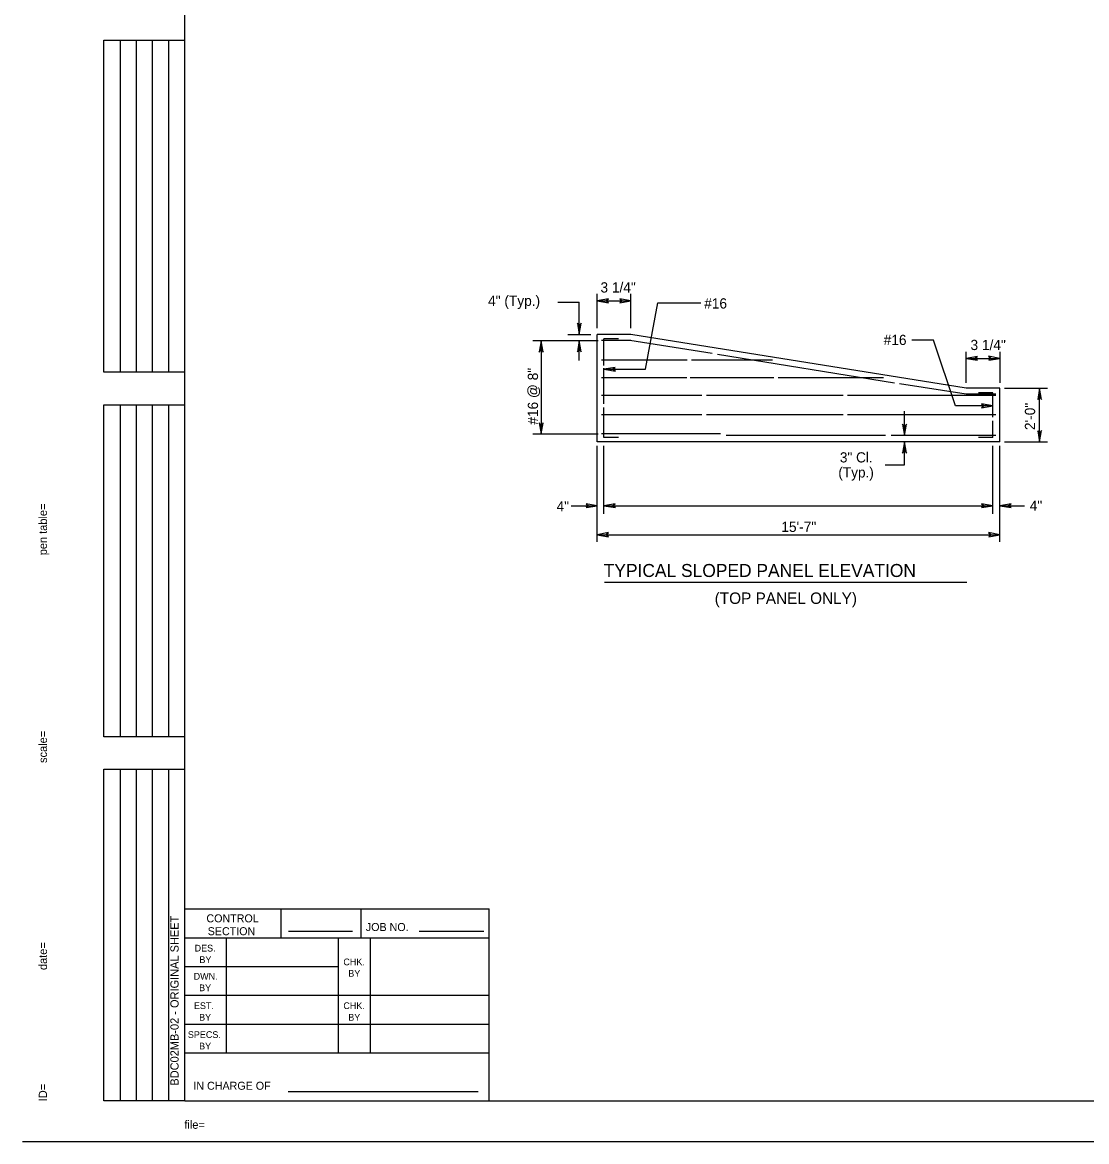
# Model space of a CAD drawing. Extents: x 499999.87 to 500002.82, y 499999.96 to 500001.79.
# Drawn here: x 499999.866 to 500000.957, y 499999.958 to 500001.106 of the extents above; entities that cross this region are included whole.
import ezdxf

# ---------------------------------------------------------------- set-up
doc = ezdxf.new("R2010")
doc.units = 0
for name, color, linetype in [('1', 7, 'Continuous'), ('2', 7, 'Continuous'), ('39', 7, 'Continuous')]:
    doc.layers.add(name, color=color, linetype=linetype)

msp = doc.modelspace()

# ---------------------------------------------------------------- linework, layer by layer
at = {"layer": '1'}
for p, q in [((500000.0331, 500000), (500000.0331, 500001.75)), ((499999.9501, 500000.747), (499999.9501, 500001.0873)), ((499999.9501, 500001.0873), (500000.0331, 500001.0873)), ((499999.9669, 500000.747), (499999.9669, 500001.0873)), ((499999.9833, 500000.747), (499999.9833, 500001.0873)), ((500000, 500000.747), (500000, 500001.0873)), ((500000.0167, 500000.747), (500000.0167, 500001.0873)), ((500000.4154, 500000.8189), (500000.4373, 500000.8189)), ((500000.4557, 500000.8202), (500000.4902, 500000.8202)), ((500000.3898, 500000.7795), (500000.4567, 500000.7795)), ((500000.4255, 500000.7858), (500000.4491, 500000.7858)), ((500000.4557, 500000.6755), (500000.4557, 500000.7858)), ((500000.4902, 500000.7858), (500000.4557, 500000.7858)), ((500000.4902, 500000.7795), (500000.46, 500000.7795)), ((500000.4774, 500000.7812), (500000.4626, 500000.7812)), ((500000.5479, 500000.7592), (500000.46, 500000.7592)), ((500000.6355, 500000.7592), (500000.5522, 500000.7592)), ((500000.834, 500000.7612), (500000.8684, 500000.7612)), ((500000.0331, 500000.747), (499999.9501, 500000.747)), ((500000.5476, 500000.7411), (500000.46, 500000.7411)), ((500000.6368, 500000.7411), (500000.5509, 500000.7411)), ((500000.749, 500000.7411), (500000.6411, 500000.7411)), ((500000.563, 500000.7231), (500000.46, 500000.7231)), ((500000.7077, 500000.7231), (500000.5676, 500000.7231)), ((500000.8642, 500000.7231), (500000.7123, 500000.7231)), ((500000.8684, 500000.7306), (500000.834, 500000.7306)), ((500000.8642, 500000.7244), (500000.834, 500000.7244)), ((500000.8612, 500000.726), (500000.8465, 500000.726)), ((500000.8684, 500000.6755), (500000.8684, 500000.7306)), ((500000.873, 500000.7306), (500000.9173, 500000.7306)), ((499999.9501, 500000.3734), (499999.9501, 500000.7136)), ((499999.9501, 500000.7136), (500000.0331, 500000.7136)), ((499999.9669, 500000.3734), (499999.9669, 500000.7136)), ((499999.9833, 500000.3734), (499999.9833, 500000.7136)), ((500000, 500000.3734), (500000, 500000.7136)), ((500000.0167, 500000.3734), (500000.0167, 500000.7136)), ((500000.563, 500000.7034), (500000.46, 500000.7034)), ((500000.7077, 500000.7034), (500000.5676, 500000.7034)), ((500000.8642, 500000.7034), (500000.7123, 500000.7034)), ((500000.3898, 500000.6837), (500000.4567, 500000.6837)), ((500000.8684, 500000.6755), (500000.4557, 500000.6755)), ((500000.4626, 500000.6755), (500000.4557, 500000.6755)), ((500000.582, 500000.6837), (500000.46, 500000.6837)), ((500000.4774, 500000.6801), (500000.4626, 500000.6801)), ((500000.7513, 500000.6821), (500000.5879, 500000.6821)), ((500000.8642, 500000.6821), (500000.7569, 500000.6821)), ((500000.8612, 500000.6801), (500000.8465, 500000.6801)), ((500000.873, 500000.6755), (500000.9173, 500000.6755)), ((500000.7507, 500000.6519), (500000.7707, 500000.6519)), ((500000.4291, 500000.6102), (500000.4557, 500000.6102)), ((500000.4626, 500000.6102), (500000.8612, 500000.6102)), ((500000.8684, 500000.6102), (500000.8937, 500000.6102)), ((500000.4557, 500000.5804), (500000.8684, 500000.5804)), ((500000.0331, 500000.3734), (499999.9501, 500000.3734)), ((499999.9501, 500000), (499999.9501, 500000.3402)), ((499999.9501, 500000.3402), (500000.0331, 500000.3402)), ((499999.9669, 500000), (499999.9669, 500000.3402)), ((499999.9833, 500000), (499999.9833, 500000.3402)), ((500000, 500000), (500000, 500000.3402)), ((500000.0167, 500000), (500000.0167, 500000.3402)), ((500000.0331, 500000), (499999.9501, 500000)), ((500000.0331, 500000), (500002.7831, 500000)), ((499999.8665, 499999.9583), (500002.8248, 499999.9583))]:
    msp.add_line(p, q, dxfattribs=at)
for points in [[(500000.4557, 500000.8202), (500000.4672, 500000.8182), (500000.4646, 500000.8202), (500000.4672, 500000.8222)], [(500000.4902, 500000.8202), (500000.4787, 500000.8222), (500000.4813, 500000.8202), (500000.4787, 500000.8182)], [(500000.4373, 500000.7858), (500000.4393, 500000.7972), (500000.4373, 500000.7946), (500000.4354, 500000.7972)], [(500000.3983, 500000.7792), (500000.3963, 500000.7677), (500000.3983, 500000.7707), (500000.4003, 500000.7677)], [(500000.4373, 500000.7795), (500000.4354, 500000.768), (500000.4373, 500000.7707), (500000.4393, 500000.768)], [(500000.834, 500000.7612), (500000.8455, 500000.7592), (500000.8425, 500000.7612), (500000.8455, 500000.7631)], [(500000.8684, 500000.7612), (500000.8566, 500000.7635), (500000.8596, 500000.7612), (500000.857, 500000.7592)], [(500000.4626, 500000.75), (500000.4744, 500000.748), (500000.4715, 500000.75), (500000.4741, 500000.752)], [(500000.9091, 500000.7306), (500000.9072, 500000.7192), (500000.9091, 500000.7218), (500000.9111, 500000.7192)], [(500000.8612, 500000.7126), (500000.8497, 500000.7146), (500000.8524, 500000.7126), (500000.8497, 500000.7106)], [(500000.3983, 500000.6837), (500000.4003, 500000.6952), (500000.3983, 500000.6923), (500000.3963, 500000.6952)], [(500000.7707, 500000.6821), (500000.7726, 500000.6936), (500000.7707, 500000.6909), (500000.7687, 500000.6936)], [(500000.9091, 500000.6755), (500000.9111, 500000.6873), (500000.9091, 500000.6844), (500000.9072, 500000.687)], [(500000.7707, 500000.6755), (500000.7687, 500000.664), (500000.7707, 500000.667), (500000.7726, 500000.664)], [(500000.4557, 500000.6102), (500000.4442, 500000.6122), (500000.4469, 500000.6102), (500000.4442, 500000.6083)], [(500000.4626, 500000.6102), (500000.4744, 500000.6083), (500000.4715, 500000.6102), (500000.4741, 500000.6122)], [(500000.8612, 500000.6102), (500000.8497, 500000.6122), (500000.8524, 500000.6102), (500000.8497, 500000.6083)], [(500000.8684, 500000.6102), (500000.8799, 500000.6083), (500000.877, 500000.6102), (500000.8799, 500000.6122)], [(500000.4557, 500000.5804), (500000.4672, 500000.5784), (500000.4646, 500000.5804), (500000.4672, 500000.5827)], [(500000.4557, 500000.5804), (500000.4672, 500000.5784), (500000.4646, 500000.5804), (500000.4672, 500000.5827)], [(500000.8684, 500000.5804), (500000.8566, 500000.5827), (500000.8596, 500000.5804), (500000.857, 500000.5784)]]:
    msp.add_lwpolyline(points, close=True, dxfattribs=at)
at = {"layer": '2'}
for p, q in [((500000.4557, 500000.7923), (500000.4557, 500000.8274)), ((500000.4902, 500000.7923), (500000.4902, 500000.8274)), ((500000.4373, 500000.7858), (500000.4373, 500000.8189)), ((500000.3983, 500000.7792), (500000.3983, 500000.6837)), ((500000.4373, 500000.7589), (500000.4373, 500000.7795)), ((500000.4626, 500000.7539), (500000.4626, 500000.7812)), ((500000.5735, 500000.7661), (500000.4892, 500000.7795)), ((500000.834, 500000.7306), (500000.4902, 500000.7858)), ((500000.8002, 500000.7799), (500000.7782, 500000.7799)), ((500000.8228, 500000.7126), (500000.8002, 500000.7799)), ((500000.834, 500000.7362), (500000.834, 500000.768)), ((500000.8684, 500000.768), (500000.8684, 500000.7362)), ((500000.7605, 500000.7359), (500000.5791, 500000.7651)), ((500000.4626, 500000.7146), (500000.4626, 500000.7513)), ((500000.834, 500000.7244), (500000.7654, 500000.7352)), ((500000.8612, 500000.7011), (500000.8612, 500000.726)), ((500000.9091, 500000.6755), (500000.9091, 500000.7306)), ((500000.4626, 500000.6801), (500000.4626, 500000.711)), ((500000.8612, 500000.7126), (500000.8228, 500000.7126)), ((500000.7707, 500000.6821), (500000.7707, 500000.707)), ((500000.8612, 500000.6801), (500000.8612, 500000.6972)), ((500000.7707, 500000.6519), (500000.7707, 500000.6755)), ((500000.4557, 500000.5732), (500000.4557, 500000.6716)), ((500000.4626, 500000.6017), (500000.4626, 500000.6716)), ((500000.8612, 500000.6017), (500000.8612, 500000.6716)), ((500000.8684, 500000.5732), (500000.8684, 500000.6716)), ((500000.4633, 500000.5318), (500000.8346, 500000.5318))]:
    msp.add_line(p, q, dxfattribs=at)
for points in [[(500000.4626, 500000.75), (500000.5052, 500000.75), (500000.5177, 500000.8182)], [(500000.5177, 500000.8182), (500000.562, 500000.8182), (500000.562, 500000.8182)]]:
    msp.add_lwpolyline(points, dxfattribs=at)
at = {"layer": '39'}
for p, q in [((500000.0331, 500000.1969), (500000.3448, 500000.1969)), ((500000.0331, 500000), (500000.0331, 500000.1969)), ((500000.1316, 500000.1673), (500000.1316, 500000.1969)), ((500000.2136, 500000.1673), (500000.2136, 500000.1969)), ((500000.3448, 500000), (500000.3448, 500000.1969)), ((500000.1394, 500000.1739), (500000.2047, 500000.1739)), ((500000.2733, 500000.1739), (500000.3396, 500000.1739)), ((500000.0331, 500000.1673), (500000.3448, 500000.1673)), ((500000.0758, 500000.0492), (500000.0758, 500000.1673)), ((500000.1906, 500000.0492), (500000.1906, 500000.1673)), ((500000.2234, 500000.0492), (500000.2234, 500000.1673)), ((500000.0331, 500000.1378), (500000.1906, 500000.1378)), ((500000.0331, 500000.1083), (500000.3448, 500000.1083)), ((500000.0331, 500000.0787), (500000.3448, 500000.0787)), ((500000.0331, 500000.0492), (500000.3448, 500000.0492)), ((500000.0331, 500000), (500000.3448, 500000)), ((500000.1388, 500000.0098), (500000.3337, 500000.0098))]:
    msp.add_line(p, q, dxfattribs=at)

# ---------------------------------------------------------------- texts
at = {"layer": '1'}
for s, height, p in [('...................pentable..................', 0.000122, (499999.8917, 500000.6266)), ('pen table=', 0.00843, (499999.8917, 500000.5594)), ('......scale......', 0.000122, (499999.8917, 500000.3878)), ('scale=', 0.00843, (499999.8917, 500000.3465)), ('BDC02MB-02 - ORIGINAL SHEET', 0.008433, (500000.0266, 500000.0157)), ('.......time......', 0.000122, (499999.8917, 500000.1713)), ('date=', 0.00843, (499999.8917, 500000.1342)), ('............who............', 0.000122, (499999.8917, 500000.022)), ('ID=', 0.00843, (499999.8917, 499999.9997))]:
    msp.add_text(s, height=height, rotation=90, dxfattribs=at).set_placement(p)
for s, height, p in [('CONTROL', 0.0082, (500000.0551, 500000.1831)), ('JOB NO.', 0.0082, (500000.2185, 500000.1742)), ('SECTION', 0.0082, (500000.0564, 500000.1699)), ('DES.', 0.00689, (500000.043, 500000.1532)), ('BY', 0.00689, (500000.0479, 500000.1414)), ('CHK.', 0.00689, (500000.1955, 500000.1391)), ('DWN.', 0.00689, (500000.042, 500000.1243)), ('BY', 0.00689, (500000.2005, 500000.1273)), ('BY', 0.00689, (500000.0476, 500000.1125)), ('EST.', 0.00689, (500000.0423, 500000.0942)), ('CHK.', 0.00689, (500000.1955, 500000.0942)), ('BY', 0.00689, (500000.0476, 500000.0823)), ('BY', 0.00689, (500000.2005, 500000.0823)), ('SPECS.', 0.00689, (500000.0361, 500000.0646)), ('BY', 0.00689, (500000.0476, 500000.0528)), ('IN CHARGE OF', 0.008203, (500000.0417, 500000.0115)), ('file=', 0.00843, (500000.0325, 499999.9715)), ('...................bob..................', 0.000122, (500000.0604, 499999.9715))]:
    msp.add_text(s, height=height, dxfattribs=at).set_placement(p)
at = {"layer": '2'}
for s, height, p in [('3 1/4"', 0.0105, (500000.459, 500000.8287)), ('4" (Typ.)', 0.0105, (500000.3438, 500000.815)), ('#16', 0.0105, (500000.5653, 500000.8123)), ('#16', 0.0105, (500000.7493, 500000.7749)), ('3 1/4"', 0.0105, (500000.8383, 500000.7697)), ('3" Cl.', 0.01043, (500000.7044, 500000.6545)), ('(Typ.)', 0.01043, (500000.7028, 500000.6391)), ('4"', 0.0105, (500000.414, 500000.6043)), ('4"', 0.0105, (500000.899, 500000.605)), ('15\'-7"', 0.0105, (500000.6444, 500000.5833)), ('TYPICAL SLOPED PANEL ELEVATION', 0.013333, (500000.4623, 500000.5371)), ('(TOP PANEL ONLY)', 0.01175, (500000.5761, 500000.5095))]:
    msp.add_text(s, height=height, dxfattribs=at).set_placement(p)
for s, p in [('#16 @ 8"', (500000.395, 500000.6932)), ('2\'-0"', (500000.9045, 500000.6877))]:
    msp.add_text(s, height=0.0105, rotation=90, dxfattribs=at).set_placement(p)

doc.saveas('drawing.dxf')
